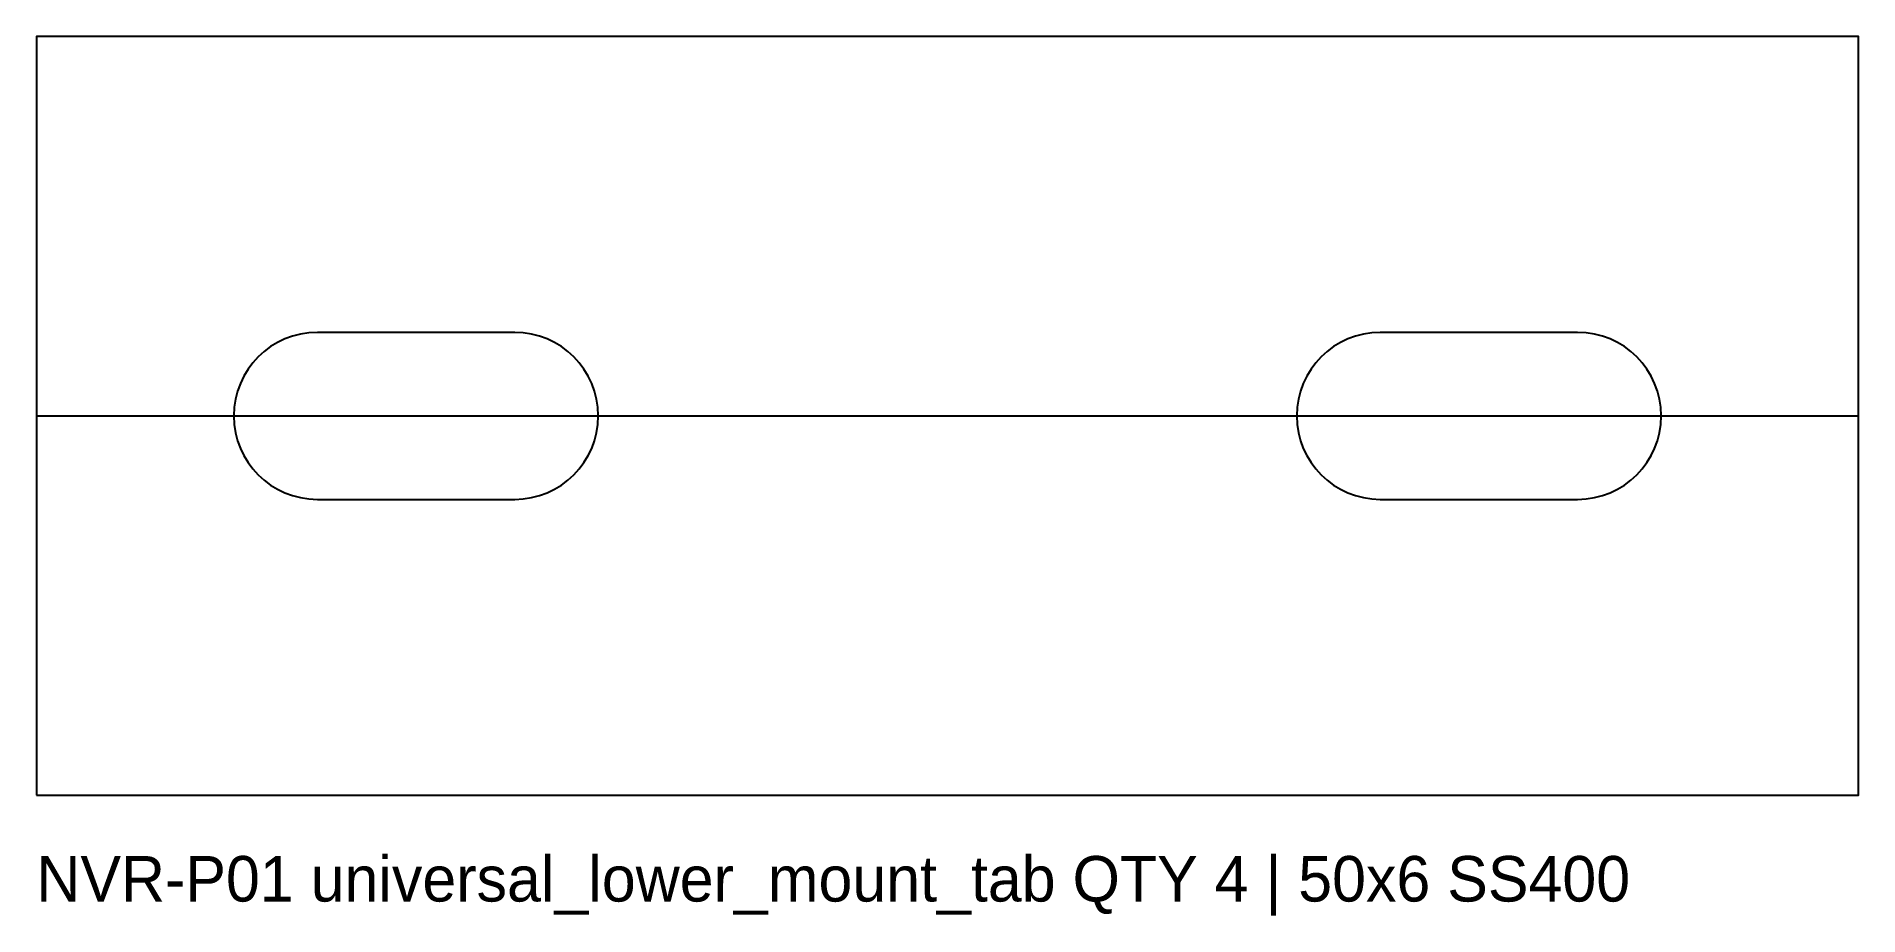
# Model space of a CAD drawing. Header units: millimetres. Extents: x -60 to 60, y -33 to 25.
import ezdxf

# ---------------------------------------------------------------- set-up
doc = ezdxf.new("R2010")
doc.units = ezdxf.units.MM
for name, color, linetype in [('CUT_HOLES', 7, 'Continuous'), ('CUT_OUTER', 7, 'Continuous'), ('NOTES', 7, 'Continuous'), ('REFERENCE', 7, 'Continuous')]:
    doc.layers.add(name, color=color, linetype=linetype)

msp = doc.modelspace()

# ---------------------------------------------------------------- linework, layer by layer
at = {"layer": 'CUT_HOLES'}
for p, q in [((-28.5, 5.5), (-41.5, 5.5)), ((41.5, 5.5), (28.5, 5.5)), ((-41.5, -5.5), (-28.5, -5.5)), ((28.5, -5.5), (41.5, -5.5))]:
    msp.add_line(p, q, dxfattribs=at)
for centre, start, end in [((-41.5, 0), 90, 270), ((-28.5, 0), 270, 90), ((28.5, 0), 90, 270), ((41.5, 0), 270, 90)]:
    msp.add_arc(centre, 5.5, start, end, dxfattribs=at)
at = {"layer": 'CUT_OUTER'}
msp.add_lwpolyline([(-60, -25), (60, -25), (60, 25), (-60, 25)], close=True, dxfattribs=at)
at = {"layer": 'REFERENCE'}
msp.add_line((-60, 0), (60, 0), dxfattribs=at)

# ---------------------------------------------------------------- texts
at = {"layer": 'NOTES'}
msp.add_text('NVR-P01 universal_lower_mount_tab QTY 4 | 50x6 SS400', height=3, dxfattribs=at).set_placement((-60, -32))

doc.saveas('drawing.dxf')
